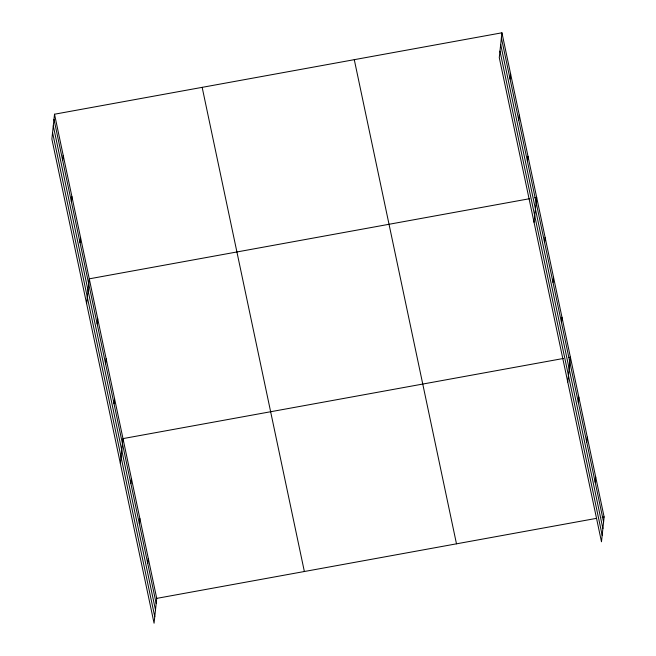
<?xml version="1.0" encoding="UTF-8"?>
<svg xmlns="http://www.w3.org/2000/svg" width="656" height="656" viewBox="0 0 656 656"><rect width="100%" height="100%" fill="white"/><g stroke="black" fill="none" stroke-linecap="round" stroke-linejoin="round"><path stroke-width="0.98" d="M54.522 114.218L51.873 139.039L154.07 623.2L156.727 598.379L54.522 114.218L501.93 32.8L604.127 516.961L601.478 541.782L499.273 57.621L501.93 32.8M62.664 160.466L63.214 155.365M71.356 201.613L71.898 196.521M80.04 242.769L80.581 237.677M86.617 303.654L89.273 278.833L529.695 198.686M97.162 323.867L97.703 318.775M105.591 363.809L106.133 358.717M114.021 403.752L114.57 398.659M120.343 463.423L123 438.602L563.422 358.463M130.888 483.644L131.43 478.544M139.318 523.586L139.859 518.494M147.748 563.529L148.297 558.436M510.073 79.048L510.614 73.956M518.757 120.204L519.306 115.112M527.449 161.351L527.99 156.259M534.025 222.236L536.674 197.415L534.681 197.776M544.562 242.449L545.111 237.357M552.992 282.4L553.541 277.299M561.429 322.342L561.971 317.25M567.752 382.013L570.4 357.192L568.408 357.553M578.289 402.226L578.838 397.134M586.718 442.169L587.268 437.076M595.156 482.111L595.697 477.019M156.727 598.379L596.148 518.412M602.134 517.33L604.127 516.961M501.381 37.892L603.586 522.053M500.684 44.403L602.889 528.564M499.97 51.111L602.175 535.271M354.281 59.663L456.486 543.832M202.163 87.346L304.368 571.507M53.981 119.31L156.177 603.471M53.284 125.821L155.488 609.982M52.562 132.528L154.767 616.689"/></g></svg>
